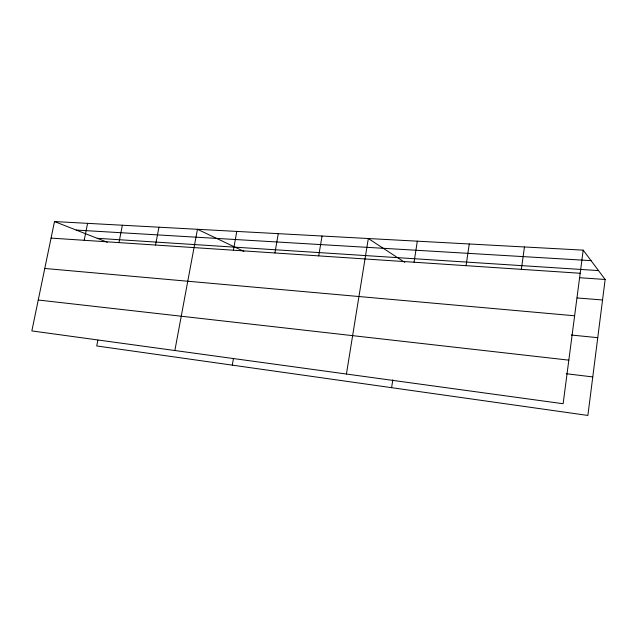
<?xml version="1.0" encoding="UTF-8"?>
<svg xmlns="http://www.w3.org/2000/svg" width="637" height="637" viewBox="0 0 637 637"><rect width="100%" height="100%" fill="white"/><g stroke="black" fill="none" stroke-linecap="round" stroke-linejoin="round"><path stroke-width="0.96" d="M583.197 250.142L563.132 403.731L31.85 330.922L54.487 221.557L583.197 250.142L605.15 279.476L587.879 415.443L96.72 345.963L97.875 340.118M521.345 269.347L524.458 246.965M466.077 265.677L469.262 243.987M391.604 387.678L392.822 379.819M414.058 262.221L417.315 241.176M346.424 374.03L368.321 238.525L404.806 262.38M318.707 255.883L322.051 236.024M274.905 252.969L278.273 233.66M232.274 365.144L233.484 358.344M233.405 250.214L236.797 231.414M174.857 350.517L197.446 229.288L243.891 251.376M155.532 245.038L158.947 227.202M118.96 242.609L122.384 225.227M84.18 240.3L87.603 223.348M76.201 230.061L591.056 260.644M97.246 238.302L598.493 270.582M51.064 238.095L580.18 273.257M579.766 277.732L605.15 279.476M577.13 297.957L602.546 299.979M44.781 268.464L574.622 315.785M571.293 335.03L597.761 337.674M38.244 300.019L568.825 360.144M566.237 373.72L592.776 376.929M54.487 221.557L107.327 242.251"/></g></svg>
